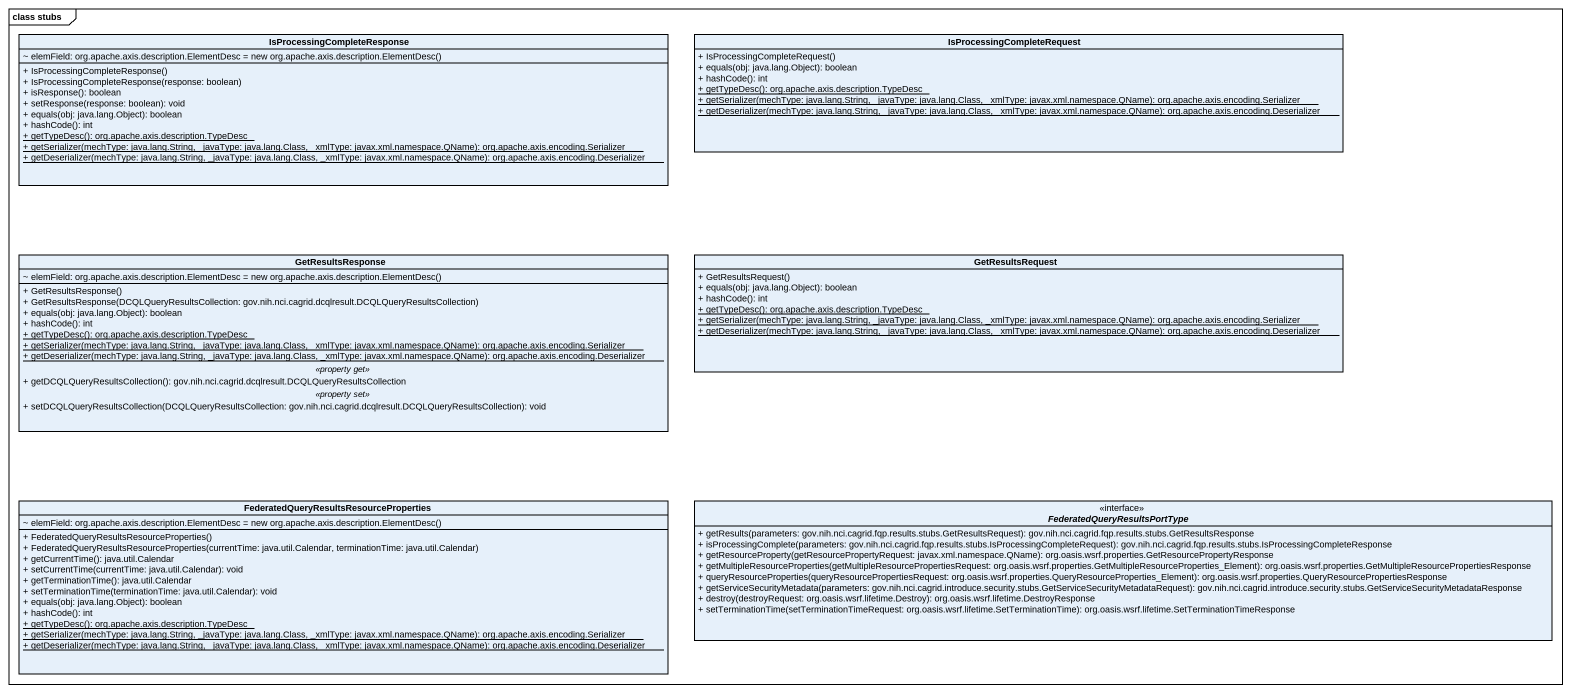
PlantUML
@startuml
mainframe class stubs
hide circle
hide empty members
skinparam classAttributeIconSize 0
class IsProcessingCompleteResponse {
  {field} ~ elemField: org.apache.axis.description.ElementDesc = new org.apache.axis.description.ElementDesc()
  + IsProcessingCompleteResponse()
  + IsProcessingCompleteResponse(response: boolean)
  + isResponse(): boolean
  + setResponse(response: boolean): void
  + equals(obj: java.lang.Object): boolean
  + hashCode(): int
  {static} + getTypeDesc(): org.apache.axis.description.TypeDesc
  {static} + getSerializer(mechType: java.lang.String, _javaType: java.lang.Class, _xmlType: javax.xml.namespace.QName): org.apache.axis.encoding.Serializer
  {static} + getDeserializer(mechType: java.lang.String, _javaType: java.lang.Class, _xmlType: javax.xml.namespace.QName): org.apache.axis.encoding.Deserializer
}
class IsProcessingCompleteRequest {
  + IsProcessingCompleteRequest()
  + equals(obj: java.lang.Object): boolean
  + hashCode(): int
  {static} + getTypeDesc(): org.apache.axis.description.TypeDesc
  {static} + getSerializer(mechType: java.lang.String, _javaType: java.lang.Class, _xmlType: javax.xml.namespace.QName): org.apache.axis.encoding.Serializer
  {static} + getDeserializer(mechType: java.lang.String, _javaType: java.lang.Class, _xmlType: javax.xml.namespace.QName): org.apache.axis.encoding.Deserializer
}
class GetResultsResponse {
  {field} ~ elemField: org.apache.axis.description.ElementDesc = new org.apache.axis.description.ElementDesc()
  --
  + GetResultsResponse()
  + GetResultsResponse(DCQLQueryResultsCollection: gov.nih.nci.cagrid.dcqlresult.DCQLQueryResultsCollection)
  + equals(obj: java.lang.Object): boolean
  + hashCode(): int
  {static} + getTypeDesc(): org.apache.axis.description.TypeDesc
  {static} + getSerializer(mechType: java.lang.String, _javaType: java.lang.Class, _xmlType: javax.xml.namespace.QName): org.apache.axis.encoding.Serializer
  {static} + getDeserializer(mechType: java.lang.String, _javaType: java.lang.Class, _xmlType: javax.xml.namespace.QName): org.apache.axis.encoding.Deserializer
  .. <<property get>> ..
  + getDCQLQueryResultsCollection(): gov.nih.nci.cagrid.dcqlresult.DCQLQueryResultsCollection
  .. <<property set>> ..
  + setDCQLQueryResultsCollection(DCQLQueryResultsCollection: gov.nih.nci.cagrid.dcqlresult.DCQLQueryResultsCollection): void
}
class GetResultsRequest {
  + GetResultsRequest()
  + equals(obj: java.lang.Object): boolean
  + hashCode(): int
  {static} + getTypeDesc(): org.apache.axis.description.TypeDesc
  {static} + getSerializer(mechType: java.lang.String, _javaType: java.lang.Class, _xmlType: javax.xml.namespace.QName): org.apache.axis.encoding.Serializer
  {static} + getDeserializer(mechType: java.lang.String, _javaType: java.lang.Class, _xmlType: javax.xml.namespace.QName): org.apache.axis.encoding.Deserializer
}
class "FederatedQueryResultsResourceProperties" as FederatedQueryResultsResourc {
  {field} ~ elemField: org.apache.axis.description.ElementDesc = new org.apache.axis.description.ElementDesc()
  + FederatedQueryResultsResourceProperties()
  + FederatedQueryResultsResourceProperties(currentTime: java.util.Calendar, terminationTime: java.util.Calendar)
  + getCurrentTime(): java.util.Calendar
  + setCurrentTime(currentTime: java.util.Calendar): void
  + getTerminationTime(): java.util.Calendar
  + setTerminationTime(terminationTime: java.util.Calendar): void
  + equals(obj: java.lang.Object): boolean
  + hashCode(): int
  {static} + getTypeDesc(): org.apache.axis.description.TypeDesc
  {static} + getSerializer(mechType: java.lang.String, _javaType: java.lang.Class, _xmlType: javax.xml.namespace.QName): org.apache.axis.encoding.Serializer
  {static} + getDeserializer(mechType: java.lang.String, _javaType: java.lang.Class, _xmlType: javax.xml.namespace.QName): org.apache.axis.encoding.Deserializer
}
interface "FederatedQueryResultsPortType" as FederatedQueryResultsPortTyp <<interface>> {
  + getResults(parameters: gov.nih.nci.cagrid.fqp.results.stubs.GetResultsRequest): gov.nih.nci.cagrid.fqp.results.stubs.GetResultsResponse
  + isProcessingComplete(parameters: gov.nih.nci.cagrid.fqp.results.stubs.IsProcessingCompleteRequest): gov.nih.nci.cagrid.fqp.results.stubs.IsProcessingCompleteResponse
  + getResourceProperty(getResourcePropertyRequest: javax.xml.namespace.QName): org.oasis.wsrf.properties.GetResourcePropertyResponse
  + getMultipleResourceProperties(getMultipleResourcePropertiesRequest: org.oasis.wsrf.properties.GetMultipleResourceProperties_Element): org.oasis.wsrf.properties.GetMultipleResourcePropertiesResponse
  + queryResourceProperties(queryResourcePropertiesRequest: org.oasis.wsrf.properties.QueryResourceProperties_Element): org.oasis.wsrf.properties.QueryResourcePropertiesResponse
  + getServiceSecurityMetadata(parameters: gov.nih.nci.cagrid.introduce.security.stubs.GetServiceSecurityMetadataRequest): gov.nih.nci.cagrid.introduce.security.stubs.GetServiceSecurityMetadataResponse
  + destroy(destroyRequest: org.oasis.wsrf.lifetime.Destroy): org.oasis.wsrf.lifetime.DestroyResponse
  + setTerminationTime(setTerminationTimeRequest: org.oasis.wsrf.lifetime.SetTerminationTime): org.oasis.wsrf.lifetime.SetTerminationTimeResponse
}
@enduml
